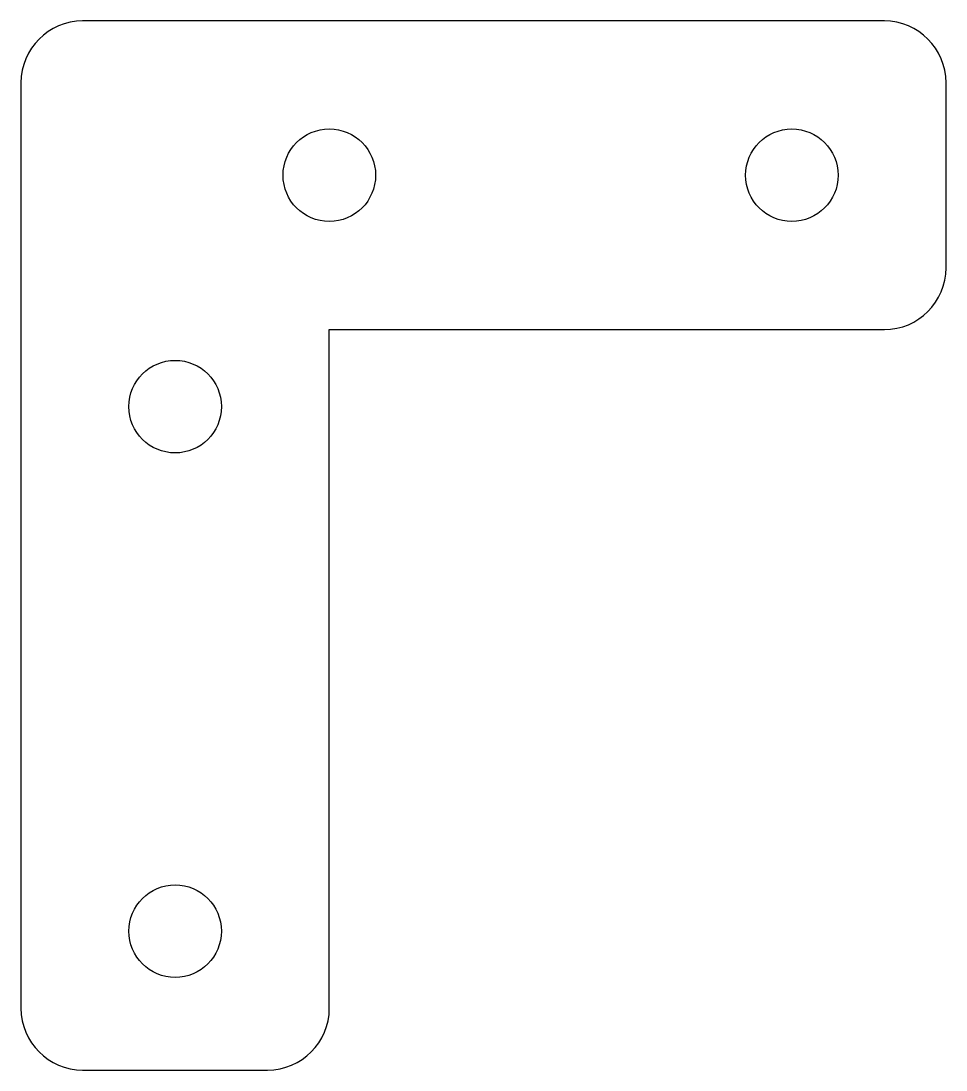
# Model space of a CAD drawing. Header units: millimetres. Extents: x -5 to 25, y -12 to 22.
import ezdxf

# ---------------------------------------------------------------- set-up
doc = ezdxf.new("R2010")
doc.units = ezdxf.units.MM

msp = doc.modelspace()

# ---------------------------------------------------------------- linework, layer by layer
at = {"color": 7, "linetype": 'Continuous', "lineweight": 25}
for p, q in [((23, 22), (-3, 22)), ((-5, 20), (-5, -10)), ((25, 14), (25, 20)), ((5, 12), (23, 12)), ((5, -10), (5, 12)), ((-3, -12), (3, -12))]:
    msp.add_line(p, q, dxfattribs=at)
for centre in [(5, 17), (20, 17), (0, 9.5), (0, -7.5)]:
    msp.add_circle(centre, 1.5, dxfattribs=at)
for centre, start, end in [((-3, 20), 90, 180), ((23, 20), 0, 90), ((23, 14), 270, 0), ((-3, -10), 180, 270), ((3, -10), 270, 0)]:
    msp.add_arc(centre, 2, start, end, dxfattribs=at)

doc.saveas('drawing.dxf')
